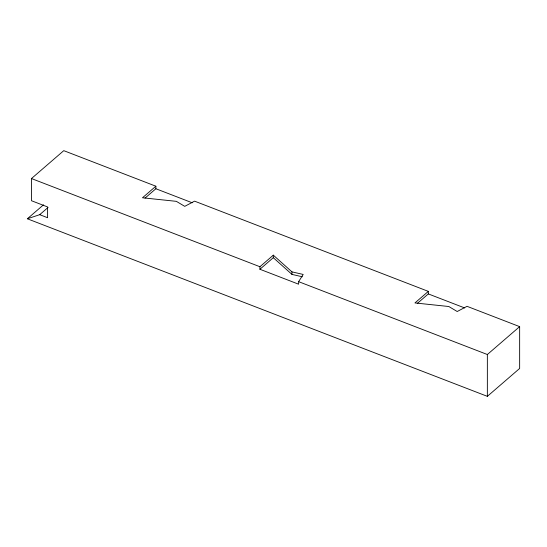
<?xml version="1.0" encoding="UTF-8"?>
<svg xmlns="http://www.w3.org/2000/svg" width="547" height="547" viewBox="0 0 547 547"><rect width="100%" height="100%" fill="white"/><g stroke="black" fill="none" stroke-linecap="round" stroke-linejoin="round"><path stroke-width="0.82" d="M298.621 281.664L303.188 274.437L291.961 271.873L273.309 255.162L259.921 266.731L259.921 269.261L298.621 284.201L298.621 281.664L487.356 354.518L519.65 326.634L467.029 306.32L457.203 311.517L448.807 306.511L414.941 302.942L428.328 291.38L194.575 201.152L184.742 206.349L176.346 201.344L142.48 197.775L155.874 186.212L63.767 150.657L31.473 178.548L31.473 200.722L47.589 206.944L47.589 217.72L39.712 214.677L27.35 218.779L487.356 396.343L519.65 368.452L519.65 326.634M27.35 218.779L43.5 204.831M39.712 214.677L48.109 207.429M145.03 198.103L155.874 188.742L155.874 186.212M259.921 269.261L273.309 257.699L273.309 255.162M417.491 303.277L428.328 293.917L428.328 291.38M273.309 257.699L291.961 274.403L302.382 276.789M155.874 188.742L192.202 202.773M428.328 293.917L464.663 307.94M31.473 178.548L259.921 266.731M487.356 354.518L487.356 396.343M291.961 271.873L291.961 274.403"/></g></svg>
